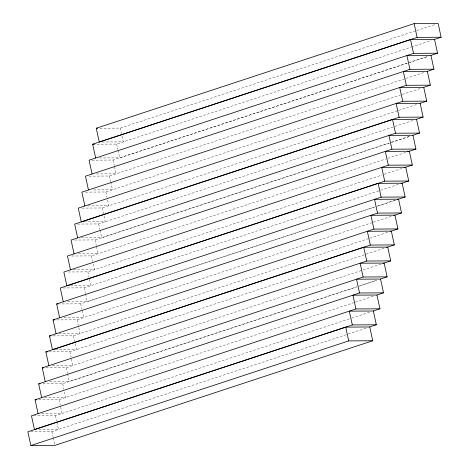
<?xml version="1.0" encoding="UTF-8"?>
<svg xmlns="http://www.w3.org/2000/svg" width="469" height="469" viewBox="0 0 469 469"><rect width="100%" height="100%" fill="white"/><g stroke="black" fill="none" stroke-linecap="round" stroke-linejoin="round"><path stroke-width="0.35" stroke-dasharray="2.35 1.76" d="M99.909 128.225L120.281 128.09L414.965 31.077M416.619 30.538L434.833 24.54M97.036 144.194L116.681 144.065L410.815 47.234M411.366 47.052L431.234 40.516M99.299 157.983L119.671 157.842L407.18 63.198M409.39 62.471L427.599 56.473L409.419 62.483M91.977 160.181L113.082 160.04L407.215 63.209M89.104 176.151L109.476 176.01L404.167 79.003M405.791 78.446L425.137 72.103M85.505 192.126L105.877 191.985L400.567 94.978M402.191 94.421L420.429 88.442M81.905 208.095L102.277 207.96L396.962 110.954M398.591 110.397L416.83 104.411M77.578 224.076L98.678 223.936L393.362 126.929M394.986 126.372L413.23 120.386M81.295 237.853L101.667 237.719L389.182 143.068M391.386 142.347L410.703 135.987M74.706 240.046L95.078 239.911L389.211 143.086M391.422 142.359L410.733 135.998M71.833 256.015L91.478 255.886L385.612 159.061M387.787 158.317L406.031 152.337M68.234 271.991L87.879 271.862L382.012 175.037M384.187 174.292L402.431 168.312M63.18 287.978L84.279 287.837L378.964 190.824M380.588 190.267L398.832 184.288M67.624 301.749L87.269 301.614L375.335 206.788L80.68 303.812L59.581 303.953M376.988 206.243L396.305 199.888L377.017 206.254M56.708 319.922L77.08 319.788L371.765 222.775M373.388 222.218L391.633 216.238M53.108 335.898L73.481 335.757L368.165 238.75M369.789 238.193L388.033 232.214M48.776 351.873L69.881 351.732L364.565 254.726M366.189 254.169L384.428 248.189M45.903 367.843L66.276 367.708L381.936 263.795M49.626 381.619L69.271 381.49L356.78 286.846L62.676 383.683L43.031 383.818M358.99 286.119L376.648 280.304L359.019 286.131M38.704 399.793L59.076 399.658L353.761 302.652M355.391 302.095L373.629 296.109M33.651 415.78L55.477 415.634L350.161 318.627M351.785 318.064L370.029 312.084M30.778 431.75L51.877 431.609L346.562 334.602M348.186 334.039L367.532 327.696M102.172 142.013L123.271 141.867L121.623 134.292M96.426 173.952L116.072 173.817L114.424 166.237M93.554 189.922L112.472 189.793L110.825 182.212M87.767 205.909L108.872 205.768L107.225 198.188M84.168 221.884L105.267 221.743L102.277 207.96M78.423 253.823L98.068 253.694L96.426 246.114M73.369 269.81L94.468 269.669L93.272 264.153M70.497 285.779L90.869 285.644L89.227 278.064M64.024 317.724L83.67 317.589L82.022 310.009M58.971 333.705L80.07 333.565L78.423 325.984M55.371 349.681L76.47 349.54L73.481 335.757M52.499 365.65L72.871 365.515L71.224 357.935M44.567 397.606L65.672 397.466L64.47 391.955M41.694 413.576L62.066 413.441L60.425 405.861M38.821 429.545L58.467 429.416L56.825 421.836M120.281 128.09L121.477 133.601M116.681 144.065L117.877 149.576M118.024 150.262L119.671 157.842M113.082 160.04L114.278 165.551M109.476 176.01L110.678 181.526M105.877 191.985L107.073 197.502M98.678 223.936L99.874 229.447M100.026 230.138L101.667 237.719M95.078 239.911L96.274 245.422M91.478 255.886L92.674 261.397M87.879 271.862L89.075 277.372M84.279 287.837L85.475 293.348M85.622 294.04L87.269 301.614M80.68 303.812L81.876 309.323M77.08 319.788L78.276 325.298M69.881 351.732L71.077 357.249M66.276 367.708L67.477 373.224M67.624 373.91L69.271 381.49M62.676 383.683L63.872 389.194M59.076 399.658L60.272 405.169M55.477 415.634L56.673 421.144M51.877 431.609L53.073 437.12M53.226 437.812L54.721 444.7"/><path stroke-width="0.7" d="M441.136 37.233L417.123 37.391L99.258 142.031L96.268 128.248L414.133 23.608L438.14 23.45L441.136 37.233L434.511 39.414M95.658 158.006L92.669 144.223L410.533 39.584L434.54 39.425L437.53 53.208L430.911 55.383M437.53 53.208L413.523 53.366L89.069 160.199L92.059 173.981M409.924 69.342L406.934 55.559L430.941 55.401L433.931 69.183L409.924 69.342L85.469 176.174L88.459 189.957M427.312 71.358L433.931 69.183M406.324 85.317L403.328 71.534L427.341 71.376L430.331 85.153L406.324 85.317L81.87 192.149L84.86 205.926M423.742 87.351L426.731 101.128L402.724 101.292L399.729 87.51L423.742 87.351L430.331 85.153M402.724 101.292L78.27 208.125L81.26 221.901L399.119 117.268L423.132 117.103L420.142 103.327L396.129 103.485L399.119 117.268M420.113 103.309L426.731 101.128M423.132 117.103L416.513 119.284L392.53 119.46L74.671 224.1L77.661 237.877M416.542 119.296L419.532 133.079L395.519 133.243L71.065 240.069L74.061 253.852M412.943 135.271L415.933 149.054L391.92 149.212L388.93 135.435L412.943 135.271L419.532 133.079M391.92 149.212L67.466 256.045L70.461 269.827M407.655 151.78L415.933 149.054M388.32 165.188L385.33 151.411L409.343 151.247L412.333 165.029L388.32 165.188L63.866 272.02L66.856 285.803L384.721 181.163L408.734 181.005L405.744 167.222L381.731 167.386L384.721 181.163M404.055 167.755L412.333 165.029M393.808 215.494L401.534 212.955L398.539 199.173L397.436 199.536L405.134 196.98L402.144 183.197L378.131 183.356L60.267 287.995L63.256 301.778M401.007 183.549L408.734 181.005M59.657 317.753L56.667 303.971L381.121 197.138L405.134 196.98M56.057 333.729L53.067 319.946L377.522 213.114L401.534 212.955M370.322 245.064L367.333 231.281L391.339 231.123L394.329 244.9L370.322 245.064L52.458 349.704L49.468 335.921L373.922 229.089L397.935 228.931L394.939 215.148L370.932 215.306L373.922 229.089M390.208 231.469L397.935 228.931M48.858 365.673L45.868 351.897L363.733 247.257L387.74 247.099L390.73 260.875L383.009 263.42M386.608 247.444L394.329 244.9M45.259 381.649L42.269 367.872L366.723 261.04L390.73 260.875M41.659 397.624L38.669 383.847L363.123 277.015L387.13 276.851L384.14 263.074L360.128 263.232L363.123 277.015M380.511 279.032L387.13 276.851M38.059 413.599L35.069 399.817L359.524 292.99L383.531 292.826L380.541 279.043L356.528 279.207L359.524 292.99M376.912 295.007L383.531 292.826M355.918 308.96L352.928 295.183L376.941 295.019L379.931 308.801L355.918 308.96L31.47 415.792L34.46 429.575L352.319 324.935L376.331 324.777L373.342 310.994L349.329 311.158L352.319 324.935M373.312 310.982L379.931 308.801M345.729 327.133L27.864 431.767L30.86 445.55L54.867 445.392L372.732 340.752L369.742 326.969L345.729 327.133L348.719 340.91L372.732 340.752M369.707 326.957L376.331 324.777M30.86 445.55L348.719 340.91M96.268 128.248L97.722 128.236M92.669 144.223L94.849 144.212M398.539 199.173L374.532 199.331L377.522 213.114M56.667 303.971L58.121 303.959M53.067 319.946L54.521 319.934M49.468 335.921L50.922 335.91M45.868 351.897L47.322 351.885M42.269 367.872L43.723 367.86M38.669 383.847L40.123 383.835M35.069 399.817L36.523 399.811M414.133 23.608L417.123 37.391M410.533 39.584L413.523 53.366M392.53 119.46L395.519 133.243M378.131 183.356L381.121 197.138M363.733 247.257L366.723 261.04"/></g></svg>
